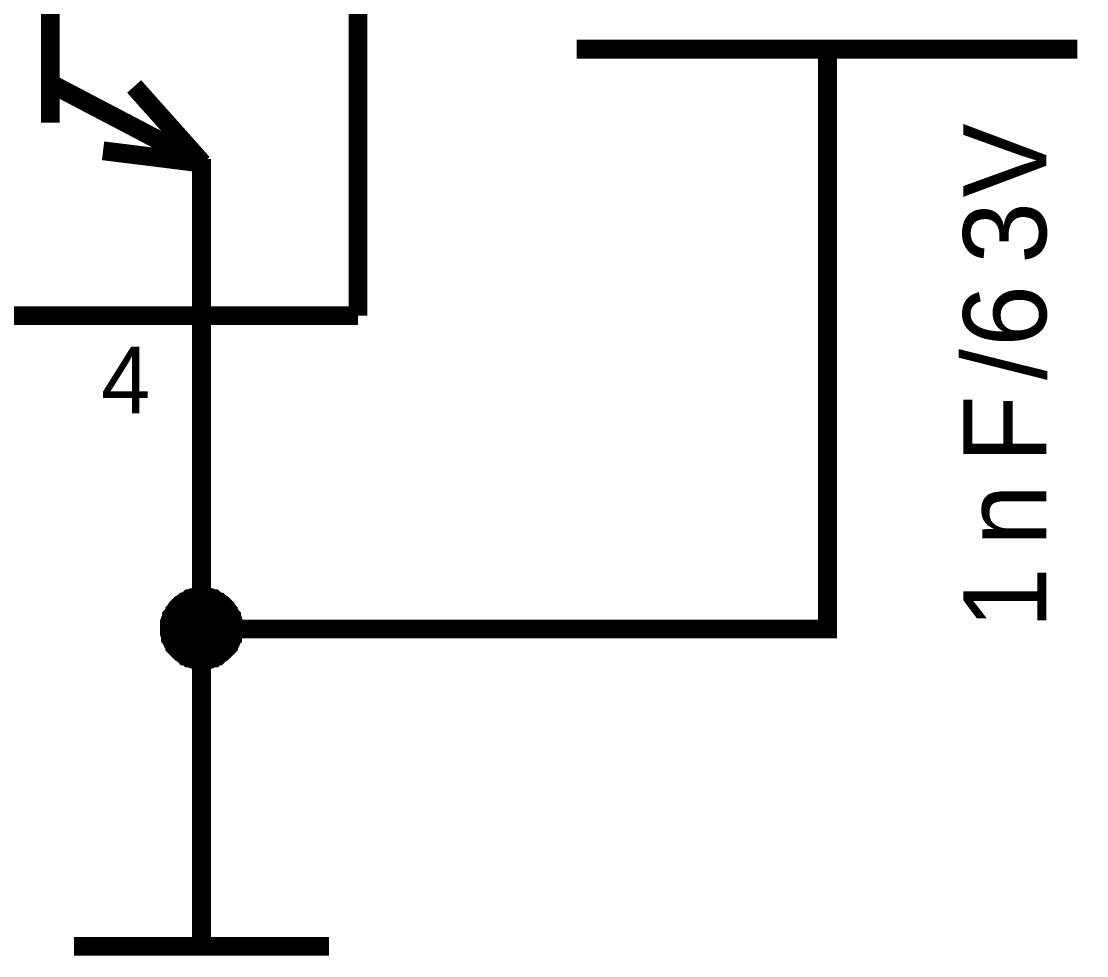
# Model space of a CAD drawing. Header units: millimetres. Extents: x 0 to 420, y 0 to 297.
# Drawn here: x 167.15 to 184.16, y 109.77 to 124.68 of the extents above; entities that cross this region are included whole.
import ezdxf

# ---------------------------------------------------------------- set-up
doc = ezdxf.new("R2010")
doc.units = ezdxf.units.MM
doc.layers.add('Sheet', color=255, linetype='Continuous')

msp = doc.modelspace()

# ---------------------------------------------------------------- linework, layer by layer
at = {"layer": 'Sheet'}
for points, const_width in [([(172.528, 129.987), (172.528, 119.986)], 0.3), ([(167.613, 126.808), (167.613, 123.066)], 0.3), ([(176.021, 124.241), (184.015, 124.241)], 0.3), ([(180.026, 124.241), (180.026, 121.244)], 0.3), ([(170.046, 122.42), (167.613, 123.695)], 0.3), ([(170.046, 122.42), (168.953, 123.645)], 0.3), ([(170.046, 122.42), (168.457, 122.618)], 0.3), ([(170.029, 122.486), (170.029, 117.485)], 0.3), ([(180.026, 121.244), (180.026, 114.985), (170.029, 114.985), (170.029, 117.485)], 0.3), ([(172.528, 119.986), (153.776, 119.986)], 0.3), ([(169.516, 114.985), (169.516, 115.018), (169.516, 115.035), (169.516, 115.068), (169.533, 115.084), (169.533, 115.117), (169.533, 115.134), (169.549, 115.167), (169.549, 115.184), (169.566, 115.2), (169.582, 115.233), (169.599, 115.25), (169.599, 115.266), (169.615, 115.283), (169.632, 115.316), (169.648, 115.333), (169.665, 115.349), (169.682, 115.366), (169.698, 115.382), (169.731, 115.399), (169.748, 115.415), (169.764, 115.415), (169.781, 115.432), (169.814, 115.448), (169.831, 115.465), (169.847, 115.465), (169.88, 115.482), (169.897, 115.482), (169.93, 115.482), (169.946, 115.498), (169.98, 115.498), (169.996, 115.498), (170.029, 115.498)], 0.3), ([(169.516, 114.985), (169.516, 115.018), (169.516, 115.035), (169.516, 115.068), (169.533, 115.084), (169.533, 115.117), (169.533, 115.134), (169.549, 115.167), (169.549, 115.184), (169.566, 115.2), (169.582, 115.233), (169.599, 115.25), (169.599, 115.266), (169.615, 115.283), (169.632, 115.316), (169.648, 115.333), (169.665, 115.349), (169.682, 115.366), (169.698, 115.382), (169.731, 115.399), (169.748, 115.415), (169.764, 115.415), (169.781, 115.432), (169.814, 115.448), (169.831, 115.465), (169.847, 115.465), (169.88, 115.482), (169.897, 115.482), (169.93, 115.482), (169.946, 115.498), (169.98, 115.498), (169.996, 115.498), (170.029, 115.498)], 0.3), ([(169.516, 114.985), (169.516, 115.018), (169.516, 115.035), (169.516, 115.068), (169.533, 115.084), (169.533, 115.117), (169.533, 115.134), (169.549, 115.167), (169.549, 115.184), (169.566, 115.2), (169.582, 115.233), (169.599, 115.25), (169.599, 115.266), (169.615, 115.283), (169.632, 115.316), (169.648, 115.333), (169.665, 115.349), (169.682, 115.366), (169.698, 115.382), (169.731, 115.399), (169.748, 115.415), (169.764, 115.415), (169.781, 115.432), (169.814, 115.448), (169.831, 115.465), (169.847, 115.465), (169.88, 115.482), (169.897, 115.482), (169.93, 115.482), (169.946, 115.498), (169.98, 115.498), (169.996, 115.498), (170.029, 115.498)], 0.3), ([(169.516, 114.985), (169.516, 115.018), (169.516, 115.035), (169.516, 115.068), (169.533, 115.084), (169.533, 115.117), (169.533, 115.134), (169.549, 115.167), (169.549, 115.184), (169.566, 115.2), (169.582, 115.233), (169.599, 115.25), (169.599, 115.266), (169.615, 115.283), (169.632, 115.316), (169.648, 115.333), (169.665, 115.349), (169.682, 115.366), (169.698, 115.382), (169.731, 115.399), (169.748, 115.415), (169.764, 115.415), (169.781, 115.432), (169.814, 115.448), (169.831, 115.465), (169.847, 115.465), (169.88, 115.482), (169.897, 115.482), (169.93, 115.482), (169.946, 115.498), (169.98, 115.498), (169.996, 115.498), (170.029, 115.498)], 0.3), ([(169.516, 114.985), (169.516, 115.018), (169.516, 115.035), (169.516, 115.068), (169.533, 115.084), (169.533, 115.117), (169.533, 115.134), (169.549, 115.167), (169.549, 115.184), (169.566, 115.2), (169.582, 115.233), (169.599, 115.25), (169.599, 115.266), (169.615, 115.283), (169.632, 115.316), (169.648, 115.333), (169.665, 115.349), (169.682, 115.366), (169.698, 115.382), (169.731, 115.399), (169.748, 115.415), (169.764, 115.415), (169.781, 115.432), (169.814, 115.448), (169.831, 115.465), (169.847, 115.465), (169.88, 115.482), (169.897, 115.482), (169.93, 115.482), (169.946, 115.498), (169.98, 115.498), (169.996, 115.498), (170.029, 115.498)], 0.0991), ([(169.516, 114.985), (169.516, 115.018), (169.516, 115.035), (169.516, 115.068), (169.533, 115.084), (169.533, 115.117), (169.533, 115.134), (169.549, 115.167), (169.549, 115.184), (169.566, 115.2), (169.582, 115.233), (169.599, 115.25), (169.599, 115.266), (169.615, 115.283), (169.632, 115.316), (169.648, 115.333), (169.665, 115.349), (169.682, 115.366), (169.698, 115.382), (169.731, 115.399), (169.748, 115.415), (169.764, 115.415), (169.781, 115.432), (169.814, 115.448), (169.831, 115.465), (169.847, 115.465), (169.88, 115.482), (169.897, 115.482), (169.93, 115.482), (169.946, 115.498), (169.98, 115.498), (169.996, 115.498), (170.029, 115.498)], 0.0991), ([(169.516, 114.985), (169.516, 115.018), (169.516, 115.035), (169.516, 115.068), (169.533, 115.084), (169.533, 115.117), (169.533, 115.134), (169.549, 115.167), (169.549, 115.184), (169.566, 115.2), (169.582, 115.233), (169.599, 115.25), (169.599, 115.266), (169.615, 115.283), (169.632, 115.316), (169.648, 115.333), (169.665, 115.349), (169.682, 115.366), (169.698, 115.382), (169.731, 115.399), (169.748, 115.415), (169.764, 115.415), (169.781, 115.432), (169.814, 115.448), (169.831, 115.465), (169.847, 115.465), (169.88, 115.482), (169.897, 115.482), (169.93, 115.482), (169.946, 115.498), (169.98, 115.498), (169.996, 115.498), (170.029, 115.498)], 0.0991), ([(169.516, 114.985), (169.516, 115.018), (169.516, 115.035), (169.516, 115.068), (169.533, 115.084), (169.533, 115.117), (169.533, 115.134), (169.549, 115.167), (169.549, 115.184), (169.566, 115.2), (169.582, 115.233), (169.599, 115.25), (169.599, 115.266), (169.615, 115.283), (169.632, 115.316), (169.648, 115.333), (169.665, 115.349), (169.682, 115.366), (169.698, 115.382), (169.731, 115.399), (169.748, 115.415), (169.764, 115.415), (169.781, 115.432), (169.814, 115.448), (169.831, 115.465), (169.847, 115.465), (169.88, 115.482), (169.897, 115.482), (169.93, 115.482), (169.946, 115.498), (169.98, 115.498), (169.996, 115.498), (170.029, 115.498)], 0.0991), ([(170.029, 115.498), (170.029, 115.498)], 0.3), ([(170.029, 115.498), (170.062, 115.498), (170.079, 115.498), (170.112, 115.498), (170.128, 115.482), (170.162, 115.482), (170.178, 115.482), (170.211, 115.465), (170.228, 115.465), (170.244, 115.448), (170.277, 115.432), (170.294, 115.415), (170.311, 115.415), (170.327, 115.399), (170.36, 115.382), (170.377, 115.366), (170.393, 115.349), (170.41, 115.333), (170.426, 115.316), (170.443, 115.283), (170.459, 115.266), (170.459, 115.25), (170.476, 115.233), (170.493, 115.2), (170.509, 115.184), (170.509, 115.167), (170.526, 115.134), (170.526, 115.117), (170.526, 115.084), (170.542, 115.068), (170.542, 115.035), (170.542, 115.018), (170.542, 114.985)], 0.3), ([(170.029, 115.498), (170.029, 115.498)], 0.3), ([(170.029, 115.498), (170.062, 115.498), (170.079, 115.498), (170.112, 115.498), (170.128, 115.482), (170.162, 115.482), (170.178, 115.482), (170.211, 115.465), (170.228, 115.465), (170.244, 115.448), (170.277, 115.432), (170.294, 115.415), (170.311, 115.415), (170.327, 115.399), (170.36, 115.382), (170.377, 115.366), (170.393, 115.349), (170.41, 115.333), (170.426, 115.316), (170.443, 115.283), (170.459, 115.266), (170.459, 115.25), (170.476, 115.233), (170.493, 115.2), (170.509, 115.184), (170.509, 115.167), (170.526, 115.134), (170.526, 115.117), (170.526, 115.084), (170.542, 115.068), (170.542, 115.035), (170.542, 115.018), (170.542, 114.985)], 0.3), ([(170.029, 115.498), (170.029, 115.498)], 0.3), ([(170.029, 115.498), (170.062, 115.498), (170.079, 115.498), (170.112, 115.498), (170.128, 115.482), (170.162, 115.482), (170.178, 115.482), (170.211, 115.465), (170.228, 115.465), (170.244, 115.448), (170.277, 115.432), (170.294, 115.415), (170.311, 115.415), (170.327, 115.399), (170.36, 115.382), (170.377, 115.366), (170.393, 115.349), (170.41, 115.333), (170.426, 115.316), (170.443, 115.283), (170.459, 115.266), (170.459, 115.25), (170.476, 115.233), (170.493, 115.2), (170.509, 115.184), (170.509, 115.167), (170.526, 115.134), (170.526, 115.117), (170.526, 115.084), (170.542, 115.068), (170.542, 115.035), (170.542, 115.018), (170.542, 114.985)], 0.3), ([(170.029, 115.498), (170.029, 115.498)], 0.3), ([(170.029, 115.498), (170.062, 115.498), (170.079, 115.498), (170.112, 115.498), (170.128, 115.482), (170.162, 115.482), (170.178, 115.482), (170.211, 115.465), (170.228, 115.465), (170.244, 115.448), (170.277, 115.432), (170.294, 115.415), (170.311, 115.415), (170.327, 115.399), (170.36, 115.382), (170.377, 115.366), (170.393, 115.349), (170.41, 115.333), (170.426, 115.316), (170.443, 115.283), (170.459, 115.266), (170.459, 115.25), (170.476, 115.233), (170.493, 115.2), (170.509, 115.184), (170.509, 115.167), (170.526, 115.134), (170.526, 115.117), (170.526, 115.084), (170.542, 115.068), (170.542, 115.035), (170.542, 115.018), (170.542, 114.985)], 0.3), ([(170.029, 115.498), (170.029, 115.498)], 0.0991), ([(170.029, 115.498), (170.062, 115.498), (170.079, 115.498), (170.112, 115.498), (170.128, 115.482), (170.162, 115.482), (170.178, 115.482), (170.211, 115.465), (170.228, 115.465), (170.244, 115.448), (170.277, 115.432), (170.294, 115.415), (170.311, 115.415), (170.327, 115.399), (170.36, 115.382), (170.377, 115.366), (170.393, 115.349), (170.41, 115.333), (170.426, 115.316), (170.443, 115.283), (170.459, 115.266), (170.459, 115.25), (170.476, 115.233), (170.493, 115.2), (170.509, 115.184), (170.509, 115.167), (170.526, 115.134), (170.526, 115.117), (170.526, 115.084), (170.542, 115.068), (170.542, 115.035), (170.542, 115.018), (170.542, 114.985)], 0.0991), ([(170.029, 115.498), (170.029, 115.498)], 0.0991), ([(170.029, 115.498), (170.062, 115.498), (170.079, 115.498), (170.112, 115.498), (170.128, 115.482), (170.162, 115.482), (170.178, 115.482), (170.211, 115.465), (170.228, 115.465), (170.244, 115.448), (170.277, 115.432), (170.294, 115.415), (170.311, 115.415), (170.327, 115.399), (170.36, 115.382), (170.377, 115.366), (170.393, 115.349), (170.41, 115.333), (170.426, 115.316), (170.443, 115.283), (170.459, 115.266), (170.459, 115.25), (170.476, 115.233), (170.493, 115.2), (170.509, 115.184), (170.509, 115.167), (170.526, 115.134), (170.526, 115.117), (170.526, 115.084), (170.542, 115.068), (170.542, 115.035), (170.542, 115.018), (170.542, 114.985)], 0.0991), ([(170.029, 115.498), (170.029, 115.498)], 0.0991), ([(170.029, 115.498), (170.062, 115.498), (170.079, 115.498), (170.112, 115.498), (170.128, 115.482), (170.162, 115.482), (170.178, 115.482), (170.211, 115.465), (170.228, 115.465), (170.244, 115.448), (170.277, 115.432), (170.294, 115.415), (170.311, 115.415), (170.327, 115.399), (170.36, 115.382), (170.377, 115.366), (170.393, 115.349), (170.41, 115.333), (170.426, 115.316), (170.443, 115.283), (170.459, 115.266), (170.459, 115.25), (170.476, 115.233), (170.493, 115.2), (170.509, 115.184), (170.509, 115.167), (170.526, 115.134), (170.526, 115.117), (170.526, 115.084), (170.542, 115.068), (170.542, 115.035), (170.542, 115.018), (170.542, 114.985)], 0.0991), ([(170.029, 115.498), (170.029, 115.498)], 0.0991), ([(170.029, 115.498), (170.062, 115.498), (170.079, 115.498), (170.112, 115.498), (170.128, 115.482), (170.162, 115.482), (170.178, 115.482), (170.211, 115.465), (170.228, 115.465), (170.244, 115.448), (170.277, 115.432), (170.294, 115.415), (170.311, 115.415), (170.327, 115.399), (170.36, 115.382), (170.377, 115.366), (170.393, 115.349), (170.41, 115.333), (170.426, 115.316), (170.443, 115.283), (170.459, 115.266), (170.459, 115.25), (170.476, 115.233), (170.493, 115.2), (170.509, 115.184), (170.509, 115.167), (170.526, 115.134), (170.526, 115.117), (170.526, 115.084), (170.542, 115.068), (170.542, 115.035), (170.542, 115.018), (170.542, 114.985)], 0.0991), ([(170.029, 114.488), (169.996, 114.488), (169.98, 114.488), (169.946, 114.488), (169.93, 114.505), (169.897, 114.505), (169.88, 114.505), (169.847, 114.521), (169.831, 114.521), (169.814, 114.538), (169.781, 114.554), (169.764, 114.554), (169.748, 114.571), (169.731, 114.587), (169.698, 114.604), (169.682, 114.621), (169.665, 114.637), (169.648, 114.654), (169.632, 114.67), (169.615, 114.687), (169.599, 114.703), (169.599, 114.736), (169.582, 114.753), (169.566, 114.77), (169.549, 114.803), (169.549, 114.819), (169.533, 114.836), (169.533, 114.869), (169.533, 114.885), (169.516, 114.919), (169.516, 114.935), (169.516, 114.968), (169.516, 114.985)], 0.3), ([(169.516, 114.985), (169.516, 114.985)], 0.3), ([(170.029, 114.488), (169.996, 114.488), (169.98, 114.488), (169.946, 114.488), (169.93, 114.505), (169.897, 114.505), (169.88, 114.505), (169.847, 114.521), (169.831, 114.521), (169.814, 114.538), (169.781, 114.554), (169.764, 114.554), (169.748, 114.571), (169.731, 114.587), (169.698, 114.604), (169.682, 114.621), (169.665, 114.637), (169.648, 114.654), (169.632, 114.67), (169.615, 114.687), (169.599, 114.703), (169.599, 114.736), (169.582, 114.753), (169.566, 114.77), (169.549, 114.803), (169.549, 114.819), (169.533, 114.836), (169.533, 114.869), (169.533, 114.885), (169.516, 114.919), (169.516, 114.935), (169.516, 114.968), (169.516, 114.985)], 0.3), ([(169.516, 114.985), (169.516, 114.985)], 0.3), ([(170.029, 114.488), (169.996, 114.488), (169.98, 114.488), (169.946, 114.488), (169.93, 114.505), (169.897, 114.505), (169.88, 114.505), (169.847, 114.521), (169.831, 114.521), (169.814, 114.538), (169.781, 114.554), (169.764, 114.554), (169.748, 114.571), (169.731, 114.587), (169.698, 114.604), (169.682, 114.621), (169.665, 114.637), (169.648, 114.654), (169.632, 114.67), (169.615, 114.687), (169.599, 114.703), (169.599, 114.736), (169.582, 114.753), (169.566, 114.77), (169.549, 114.803), (169.549, 114.819), (169.533, 114.836), (169.533, 114.869), (169.533, 114.885), (169.516, 114.919), (169.516, 114.935), (169.516, 114.968), (169.516, 114.985)], 0.3), ([(169.516, 114.985), (169.516, 114.985)], 0.3), ([(170.029, 114.488), (169.996, 114.488), (169.98, 114.488), (169.946, 114.488), (169.93, 114.505), (169.897, 114.505), (169.88, 114.505), (169.847, 114.521), (169.831, 114.521), (169.814, 114.538), (169.781, 114.554), (169.764, 114.554), (169.748, 114.571), (169.731, 114.587), (169.698, 114.604), (169.682, 114.621), (169.665, 114.637), (169.648, 114.654), (169.632, 114.67), (169.615, 114.687), (169.599, 114.703), (169.599, 114.736), (169.582, 114.753), (169.566, 114.77), (169.549, 114.803), (169.549, 114.819), (169.533, 114.836), (169.533, 114.869), (169.533, 114.885), (169.516, 114.919), (169.516, 114.935), (169.516, 114.968), (169.516, 114.985)], 0.3), ([(169.516, 114.985), (169.516, 114.985)], 0.3), ([(170.029, 114.488), (169.996, 114.488), (169.98, 114.488), (169.946, 114.488), (169.93, 114.505), (169.897, 114.505), (169.88, 114.505), (169.847, 114.521), (169.831, 114.521), (169.814, 114.538), (169.781, 114.554), (169.764, 114.554), (169.748, 114.571), (169.731, 114.587), (169.698, 114.604), (169.682, 114.621), (169.665, 114.637), (169.648, 114.654), (169.632, 114.67), (169.615, 114.687), (169.599, 114.703), (169.599, 114.736), (169.582, 114.753), (169.566, 114.77), (169.549, 114.803), (169.549, 114.819), (169.533, 114.836), (169.533, 114.869), (169.533, 114.885), (169.516, 114.919), (169.516, 114.935), (169.516, 114.968), (169.516, 114.985)], 0.0991), ([(169.516, 114.985), (169.516, 114.985)], 0.0991), ([(170.029, 114.488), (169.996, 114.488), (169.98, 114.488), (169.946, 114.488), (169.93, 114.505), (169.897, 114.505), (169.88, 114.505), (169.847, 114.521), (169.831, 114.521), (169.814, 114.538), (169.781, 114.554), (169.764, 114.554), (169.748, 114.571), (169.731, 114.587), (169.698, 114.604), (169.682, 114.621), (169.665, 114.637), (169.648, 114.654), (169.632, 114.67), (169.615, 114.687), (169.599, 114.703), (169.599, 114.736), (169.582, 114.753), (169.566, 114.77), (169.549, 114.803), (169.549, 114.819), (169.533, 114.836), (169.533, 114.869), (169.533, 114.885), (169.516, 114.919), (169.516, 114.935), (169.516, 114.968), (169.516, 114.985)], 0.0991), ([(169.516, 114.985), (169.516, 114.985)], 0.0991), ([(170.029, 114.488), (169.996, 114.488), (169.98, 114.488), (169.946, 114.488), (169.93, 114.505), (169.897, 114.505), (169.88, 114.505), (169.847, 114.521), (169.831, 114.521), (169.814, 114.538), (169.781, 114.554), (169.764, 114.554), (169.748, 114.571), (169.731, 114.587), (169.698, 114.604), (169.682, 114.621), (169.665, 114.637), (169.648, 114.654), (169.632, 114.67), (169.615, 114.687), (169.599, 114.703), (169.599, 114.736), (169.582, 114.753), (169.566, 114.77), (169.549, 114.803), (169.549, 114.819), (169.533, 114.836), (169.533, 114.869), (169.533, 114.885), (169.516, 114.919), (169.516, 114.935), (169.516, 114.968), (169.516, 114.985)], 0.0991), ([(169.516, 114.985), (169.516, 114.985)], 0.0991), ([(170.029, 114.488), (169.996, 114.488), (169.98, 114.488), (169.946, 114.488), (169.93, 114.505), (169.897, 114.505), (169.88, 114.505), (169.847, 114.521), (169.831, 114.521), (169.814, 114.538), (169.781, 114.554), (169.764, 114.554), (169.748, 114.571), (169.731, 114.587), (169.698, 114.604), (169.682, 114.621), (169.665, 114.637), (169.648, 114.654), (169.632, 114.67), (169.615, 114.687), (169.599, 114.703), (169.599, 114.736), (169.582, 114.753), (169.566, 114.77), (169.549, 114.803), (169.549, 114.819), (169.533, 114.836), (169.533, 114.869), (169.533, 114.885), (169.516, 114.919), (169.516, 114.935), (169.516, 114.968), (169.516, 114.985)], 0.0991), ([(169.516, 114.985), (169.516, 114.985)], 0.0991), ([(170.029, 114.985), (170.029, 109.918)], 0.3), ([(170.542, 114.985), (170.542, 114.968), (170.542, 114.935), (170.542, 114.919), (170.526, 114.885), (170.526, 114.869), (170.526, 114.836), (170.509, 114.819), (170.509, 114.803), (170.493, 114.77), (170.476, 114.753), (170.459, 114.736), (170.459, 114.703), (170.443, 114.687), (170.426, 114.67), (170.41, 114.654), (170.393, 114.637), (170.377, 114.621), (170.36, 114.604), (170.327, 114.587), (170.311, 114.571), (170.294, 114.554), (170.277, 114.554), (170.244, 114.538), (170.228, 114.521), (170.211, 114.521), (170.178, 114.505), (170.162, 114.505), (170.128, 114.505), (170.112, 114.488), (170.079, 114.488), (170.062, 114.488), (170.029, 114.488)], 0.3), ([(170.542, 114.985), (170.542, 114.968), (170.542, 114.935), (170.542, 114.919), (170.526, 114.885), (170.526, 114.869), (170.526, 114.836), (170.509, 114.819), (170.509, 114.803), (170.493, 114.77), (170.476, 114.753), (170.459, 114.736), (170.459, 114.703), (170.443, 114.687), (170.426, 114.67), (170.41, 114.654), (170.393, 114.637), (170.377, 114.621), (170.36, 114.604), (170.327, 114.587), (170.311, 114.571), (170.294, 114.554), (170.277, 114.554), (170.244, 114.538), (170.228, 114.521), (170.211, 114.521), (170.178, 114.505), (170.162, 114.505), (170.128, 114.505), (170.112, 114.488), (170.079, 114.488), (170.062, 114.488), (170.029, 114.488)], 0.3), ([(170.542, 114.985), (170.542, 114.968), (170.542, 114.935), (170.542, 114.919), (170.526, 114.885), (170.526, 114.869), (170.526, 114.836), (170.509, 114.819), (170.509, 114.803), (170.493, 114.77), (170.476, 114.753), (170.459, 114.736), (170.459, 114.703), (170.443, 114.687), (170.426, 114.67), (170.41, 114.654), (170.393, 114.637), (170.377, 114.621), (170.36, 114.604), (170.327, 114.587), (170.311, 114.571), (170.294, 114.554), (170.277, 114.554), (170.244, 114.538), (170.228, 114.521), (170.211, 114.521), (170.178, 114.505), (170.162, 114.505), (170.128, 114.505), (170.112, 114.488), (170.079, 114.488), (170.062, 114.488), (170.029, 114.488)], 0.3), ([(170.542, 114.985), (170.542, 114.968), (170.542, 114.935), (170.542, 114.919), (170.526, 114.885), (170.526, 114.869), (170.526, 114.836), (170.509, 114.819), (170.509, 114.803), (170.493, 114.77), (170.476, 114.753), (170.459, 114.736), (170.459, 114.703), (170.443, 114.687), (170.426, 114.67), (170.41, 114.654), (170.393, 114.637), (170.377, 114.621), (170.36, 114.604), (170.327, 114.587), (170.311, 114.571), (170.294, 114.554), (170.277, 114.554), (170.244, 114.538), (170.228, 114.521), (170.211, 114.521), (170.178, 114.505), (170.162, 114.505), (170.128, 114.505), (170.112, 114.488), (170.079, 114.488), (170.062, 114.488), (170.029, 114.488)], 0.3), ([(170.542, 114.985), (170.542, 114.968), (170.542, 114.935), (170.542, 114.919), (170.526, 114.885), (170.526, 114.869), (170.526, 114.836), (170.509, 114.819), (170.509, 114.803), (170.493, 114.77), (170.476, 114.753), (170.459, 114.736), (170.459, 114.703), (170.443, 114.687), (170.426, 114.67), (170.41, 114.654), (170.393, 114.637), (170.377, 114.621), (170.36, 114.604), (170.327, 114.587), (170.311, 114.571), (170.294, 114.554), (170.277, 114.554), (170.244, 114.538), (170.228, 114.521), (170.211, 114.521), (170.178, 114.505), (170.162, 114.505), (170.128, 114.505), (170.112, 114.488), (170.079, 114.488), (170.062, 114.488), (170.029, 114.488)], 0.0991), ([(170.542, 114.985), (170.542, 114.968), (170.542, 114.935), (170.542, 114.919), (170.526, 114.885), (170.526, 114.869), (170.526, 114.836), (170.509, 114.819), (170.509, 114.803), (170.493, 114.77), (170.476, 114.753), (170.459, 114.736), (170.459, 114.703), (170.443, 114.687), (170.426, 114.67), (170.41, 114.654), (170.393, 114.637), (170.377, 114.621), (170.36, 114.604), (170.327, 114.587), (170.311, 114.571), (170.294, 114.554), (170.277, 114.554), (170.244, 114.538), (170.228, 114.521), (170.211, 114.521), (170.178, 114.505), (170.162, 114.505), (170.128, 114.505), (170.112, 114.488), (170.079, 114.488), (170.062, 114.488), (170.029, 114.488)], 0.0991), ([(170.542, 114.985), (170.542, 114.968), (170.542, 114.935), (170.542, 114.919), (170.526, 114.885), (170.526, 114.869), (170.526, 114.836), (170.509, 114.819), (170.509, 114.803), (170.493, 114.77), (170.476, 114.753), (170.459, 114.736), (170.459, 114.703), (170.443, 114.687), (170.426, 114.67), (170.41, 114.654), (170.393, 114.637), (170.377, 114.621), (170.36, 114.604), (170.327, 114.587), (170.311, 114.571), (170.294, 114.554), (170.277, 114.554), (170.244, 114.538), (170.228, 114.521), (170.211, 114.521), (170.178, 114.505), (170.162, 114.505), (170.128, 114.505), (170.112, 114.488), (170.079, 114.488), (170.062, 114.488), (170.029, 114.488)], 0.0991), ([(170.542, 114.985), (170.542, 114.968), (170.542, 114.935), (170.542, 114.919), (170.526, 114.885), (170.526, 114.869), (170.526, 114.836), (170.509, 114.819), (170.509, 114.803), (170.493, 114.77), (170.476, 114.753), (170.459, 114.736), (170.459, 114.703), (170.443, 114.687), (170.426, 114.67), (170.41, 114.654), (170.393, 114.637), (170.377, 114.621), (170.36, 114.604), (170.327, 114.587), (170.311, 114.571), (170.294, 114.554), (170.277, 114.554), (170.244, 114.538), (170.228, 114.521), (170.211, 114.521), (170.178, 114.505), (170.162, 114.505), (170.128, 114.505), (170.112, 114.488), (170.079, 114.488), (170.062, 114.488), (170.029, 114.488)], 0.0991), ([(170.542, 114.985), (170.542, 114.985), (170.542, 114.985), (170.542, 114.985), (170.542, 114.985), (170.542, 114.985), (170.542, 114.985), (170.542, 114.985), (170.542, 114.985), (170.542, 114.985), (170.542, 114.985), (170.542, 114.985), (170.542, 114.985), (170.542, 114.985), (170.542, 114.985), (170.542, 114.985), (170.542, 114.985), (170.542, 114.985), (170.542, 114.985), (170.542, 114.985), (170.542, 114.985), (170.542, 114.985), (170.542, 114.985), (170.542, 114.985), (170.542, 114.985), (170.542, 114.985), (170.542, 114.985), (170.542, 114.985), (170.542, 114.985), (170.542, 114.985), (170.542, 114.985), (170.542, 114.985), (170.542, 114.985)], 0.3), ([(170.542, 114.985), (170.542, 114.985)], 0.3), ([(170.542, 114.985), (170.542, 114.985), (170.542, 114.985), (170.542, 114.985), (170.542, 114.985), (170.542, 114.985), (170.542, 114.985), (170.542, 114.985), (170.542, 114.985), (170.542, 114.985), (170.542, 114.985), (170.542, 114.985), (170.542, 114.985), (170.542, 114.985), (170.542, 114.985), (170.542, 114.985), (170.542, 114.985), (170.542, 114.985), (170.542, 114.985), (170.542, 114.985), (170.542, 114.985), (170.542, 114.985), (170.542, 114.985), (170.542, 114.985), (170.542, 114.985), (170.542, 114.985), (170.542, 114.985), (170.542, 114.985), (170.542, 114.985), (170.542, 114.985), (170.542, 114.985), (170.542, 114.985), (170.542, 114.985)], 0.3), ([(170.542, 114.985), (170.542, 114.985)], 0.3), ([(170.542, 114.985), (170.542, 114.985), (170.542, 114.985), (170.542, 114.985), (170.542, 114.985), (170.542, 114.985), (170.542, 114.985), (170.542, 114.985), (170.542, 114.985), (170.542, 114.985), (170.542, 114.985), (170.542, 114.985), (170.542, 114.985), (170.542, 114.985), (170.542, 114.985), (170.542, 114.985), (170.542, 114.985), (170.542, 114.985), (170.542, 114.985), (170.542, 114.985), (170.542, 114.985), (170.542, 114.985), (170.542, 114.985), (170.542, 114.985), (170.542, 114.985), (170.542, 114.985), (170.542, 114.985), (170.542, 114.985), (170.542, 114.985), (170.542, 114.985), (170.542, 114.985), (170.542, 114.985), (170.542, 114.985)], 0.3), ([(170.542, 114.985), (170.542, 114.985)], 0.3), ([(170.542, 114.985), (170.542, 114.985), (170.542, 114.985), (170.542, 114.985), (170.542, 114.985), (170.542, 114.985), (170.542, 114.985), (170.542, 114.985), (170.542, 114.985), (170.542, 114.985), (170.542, 114.985), (170.542, 114.985), (170.542, 114.985), (170.542, 114.985), (170.542, 114.985), (170.542, 114.985), (170.542, 114.985), (170.542, 114.985), (170.542, 114.985), (170.542, 114.985), (170.542, 114.985), (170.542, 114.985), (170.542, 114.985), (170.542, 114.985), (170.542, 114.985), (170.542, 114.985), (170.542, 114.985), (170.542, 114.985), (170.542, 114.985), (170.542, 114.985), (170.542, 114.985), (170.542, 114.985), (170.542, 114.985)], 0.3), ([(170.542, 114.985), (170.542, 114.985)], 0.3), ([(170.542, 114.985), (170.542, 114.985), (170.542, 114.985), (170.542, 114.985), (170.542, 114.985), (170.542, 114.985), (170.542, 114.985), (170.542, 114.985), (170.542, 114.985), (170.542, 114.985), (170.542, 114.985), (170.542, 114.985), (170.542, 114.985), (170.542, 114.985), (170.542, 114.985), (170.542, 114.985), (170.542, 114.985), (170.542, 114.985), (170.542, 114.985), (170.542, 114.985), (170.542, 114.985), (170.542, 114.985), (170.542, 114.985), (170.542, 114.985), (170.542, 114.985), (170.542, 114.985), (170.542, 114.985), (170.542, 114.985), (170.542, 114.985), (170.542, 114.985), (170.542, 114.985), (170.542, 114.985), (170.542, 114.985)], 0.0991), ([(170.542, 114.985), (170.542, 114.985)], 0.0991), ([(170.542, 114.985), (170.542, 114.985), (170.542, 114.985), (170.542, 114.985), (170.542, 114.985), (170.542, 114.985), (170.542, 114.985), (170.542, 114.985), (170.542, 114.985), (170.542, 114.985), (170.542, 114.985), (170.542, 114.985), (170.542, 114.985), (170.542, 114.985), (170.542, 114.985), (170.542, 114.985), (170.542, 114.985), (170.542, 114.985), (170.542, 114.985), (170.542, 114.985), (170.542, 114.985), (170.542, 114.985), (170.542, 114.985), (170.542, 114.985), (170.542, 114.985), (170.542, 114.985), (170.542, 114.985), (170.542, 114.985), (170.542, 114.985), (170.542, 114.985), (170.542, 114.985), (170.542, 114.985), (170.542, 114.985)], 0.0991), ([(170.542, 114.985), (170.542, 114.985)], 0.0991), ([(170.542, 114.985), (170.542, 114.985), (170.542, 114.985), (170.542, 114.985), (170.542, 114.985), (170.542, 114.985), (170.542, 114.985), (170.542, 114.985), (170.542, 114.985), (170.542, 114.985), (170.542, 114.985), (170.542, 114.985), (170.542, 114.985), (170.542, 114.985), (170.542, 114.985), (170.542, 114.985), (170.542, 114.985), (170.542, 114.985), (170.542, 114.985), (170.542, 114.985), (170.542, 114.985), (170.542, 114.985), (170.542, 114.985), (170.542, 114.985), (170.542, 114.985), (170.542, 114.985), (170.542, 114.985), (170.542, 114.985), (170.542, 114.985), (170.542, 114.985), (170.542, 114.985), (170.542, 114.985), (170.542, 114.985)], 0.0991), ([(170.542, 114.985), (170.542, 114.985)], 0.0991), ([(170.542, 114.985), (170.542, 114.985), (170.542, 114.985), (170.542, 114.985), (170.542, 114.985), (170.542, 114.985), (170.542, 114.985), (170.542, 114.985), (170.542, 114.985), (170.542, 114.985), (170.542, 114.985), (170.542, 114.985), (170.542, 114.985), (170.542, 114.985), (170.542, 114.985), (170.542, 114.985), (170.542, 114.985), (170.542, 114.985), (170.542, 114.985), (170.542, 114.985), (170.542, 114.985), (170.542, 114.985), (170.542, 114.985), (170.542, 114.985), (170.542, 114.985), (170.542, 114.985), (170.542, 114.985), (170.542, 114.985), (170.542, 114.985), (170.542, 114.985), (170.542, 114.985), (170.542, 114.985), (170.542, 114.985)], 0.0991), ([(170.542, 114.985), (170.542, 114.985)], 0.0991), ([(167.993, 109.918), (172.065, 109.918)], 0.3)]:
    msp.add_lwpolyline(points, dxfattribs=dict(at, const_width=const_width))
at = {"layer": 'Sheet', "const_width": 0.508}
msp.add_lwpolyline([(169.746, 115, 1), (170.254, 115, 1)], format="xyb", close=True, dxfattribs=at)

# ---------------------------------------------------------------- texts
at = {"layer": 'Sheet'}
for s, p in [('V', (183.518, 121.873)), ('3', (183.518, 120.814)), ('6', (183.518, 119.489)), ('/', (183.518, 118.959)), ('F', (183.518, 117.634)), ('n', (183.518, 116.31)), ('1', (183.518, 114.985))]:
    msp.add_text(s, height=1.325, rotation=90, dxfattribs=at).set_placement(p)
msp.add_text('4', height=1.06, dxfattribs=at).set_placement((168.424, 118.429))

doc.saveas('drawing.dxf')
